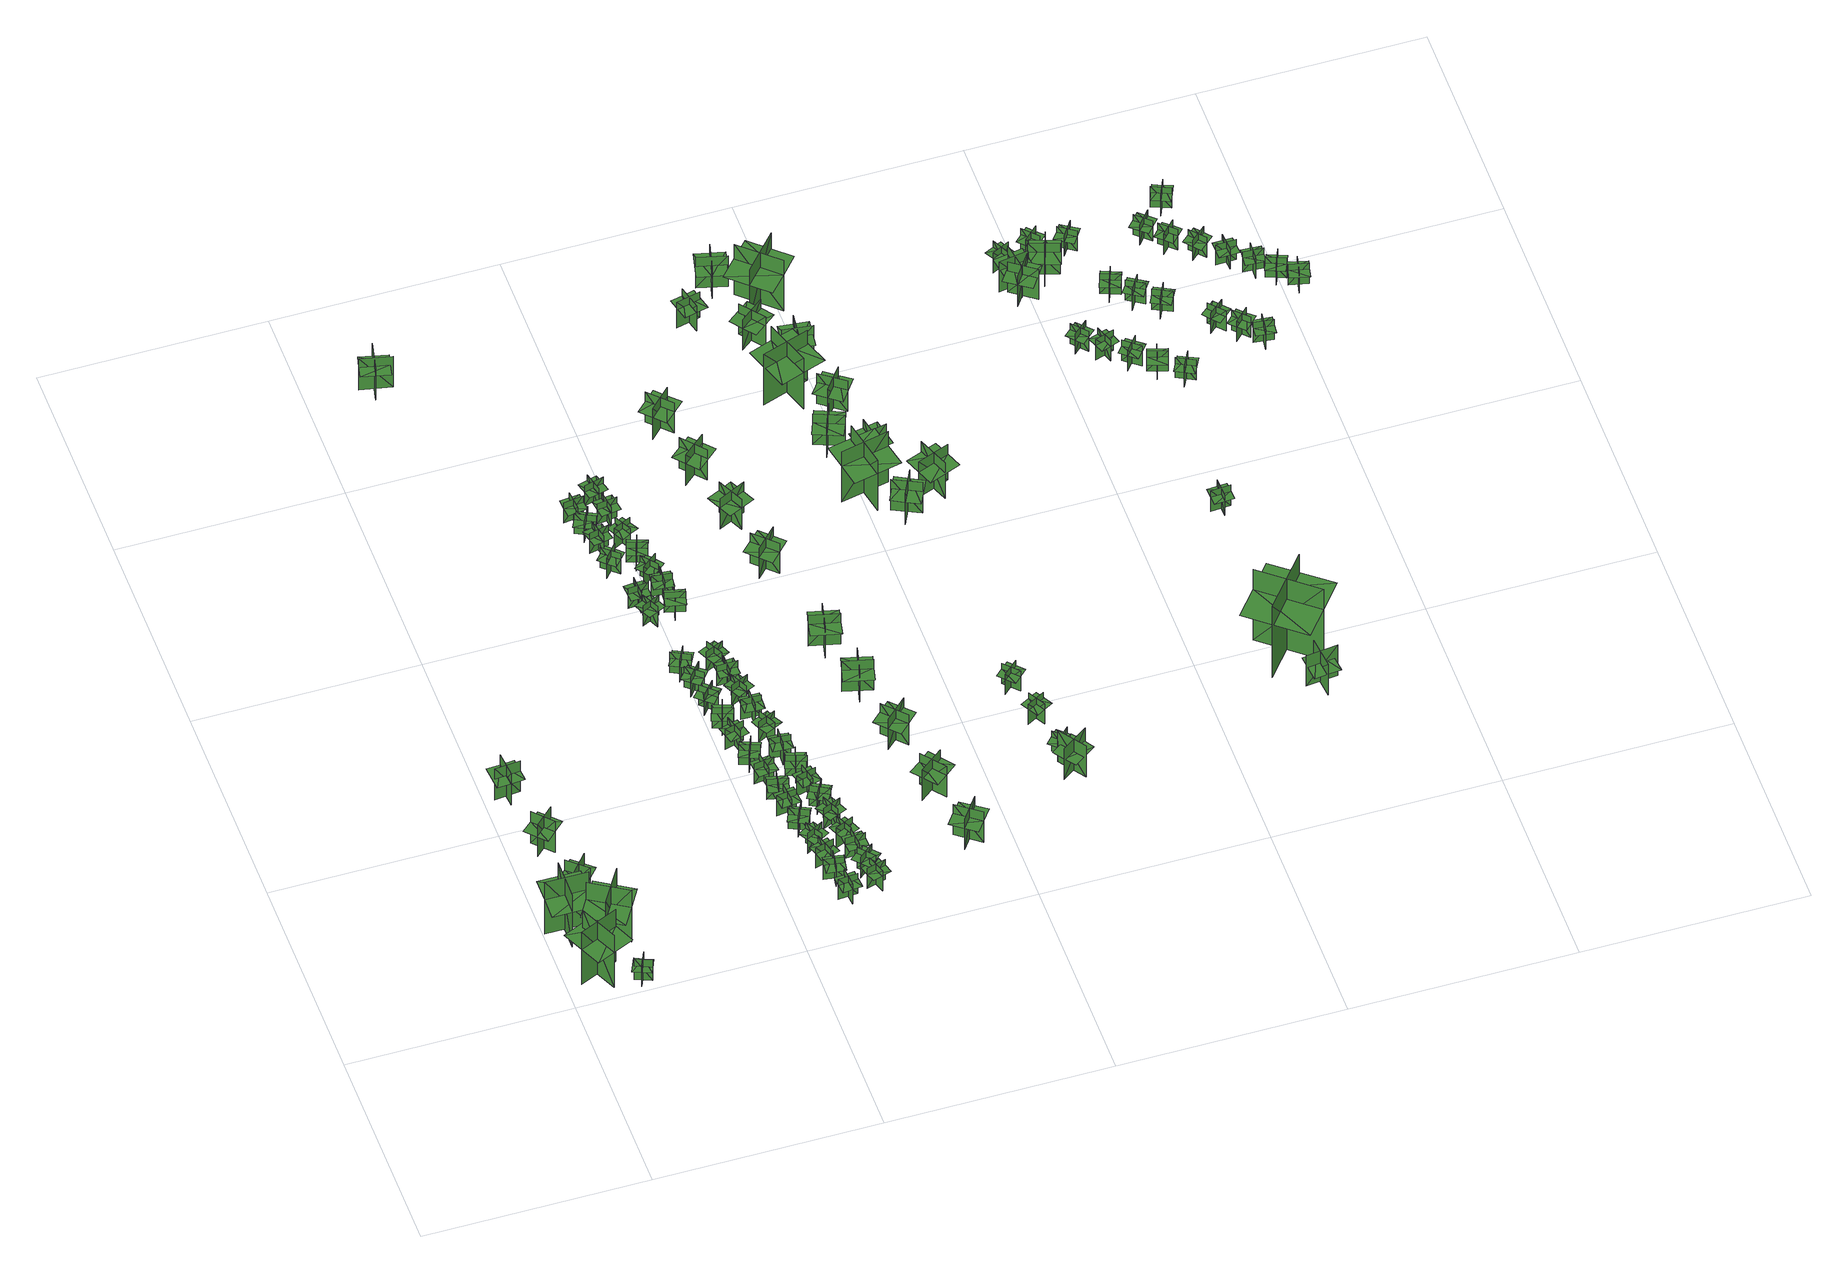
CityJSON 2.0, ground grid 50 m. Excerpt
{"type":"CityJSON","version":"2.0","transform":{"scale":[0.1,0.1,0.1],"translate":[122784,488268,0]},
"CityObjects":{
"tree1":{"type":"SolitaryVegetationObject","geometry":[{"type":"MultiSurface","lod":"1","boundaries":[[[0,1,2]],[[0,2,3]],[[4,5,6]],[[4,6,7]],[[8,9,10]],[[8,10,11]],[[8,12,13]],[[8,13,9]]]}]},
"tree2":{"type":"SolitaryVegetationObject","geometry":[{"type":"MultiSurface","lod":"1","boundaries":[[[14,15,16]],[[14,16,17]],[[18,19,20]],[[18,20,21]],[[22,23,24]],[[22,24,25]],[[22,26,27]],[[22,27,23]]]}]},
"tree3":{"type":"SolitaryVegetationObject","geometry":[{"type":"MultiSurface","lod":"1","boundaries":[[[28,29,30]],[[28,30,31]],[[32,33,34]],[[32,34,35]],[[36,37,38]],[[36,38,39]],[[36,40,41]],[[36,41,37]]]}]},
"tree4":{"type":"SolitaryVegetationObject","geometry":[{"type":"MultiSurface","lod":"1","boundaries":[[[42,43,44]],[[42,44,45]],[[46,47,48]],[[46,48,49]],[[50,51,52]],[[50,52,53]],[[50,54,55]],[[50,55,51]]]}]},
"tree5":{"type":"SolitaryVegetationObject","geometry":[{"type":"MultiSurface","lod":"1","boundaries":[[[56,57,58]],[[56,58,59]],[[60,61,62]],[[60,62,63]],[[64,65,66]],[[64,66,67]],[[64,68,69]],[[64,69,65]]]}]},
"tree6":{"type":"SolitaryVegetationObject","geometry":[{"type":"MultiSurface","lod":"1","boundaries":[[[70,71,72]],[[70,72,73]],[[74,75,76]],[[74,76,77]],[[78,79,80]],[[78,80,81]],[[78,82,83]],[[78,83,79]]]}]},
"tree7":{"type":"SolitaryVegetationObject","geometry":[{"type":"MultiSurface","lod":"1","boundaries":[[[84,85,86]],[[84,86,87]],[[88,89,90]],[[88,90,91]],[[92,93,94]],[[92,94,95]],[[92,96,97]],[[92,97,93]]]}]},
"tree8":{"type":"SolitaryVegetationObject","geometry":[{"type":"MultiSurface","lod":"1","boundaries":[[[98,99,100]],[[98,100,101]],[[102,103,104]],[[102,104,105]],[[106,107,108]],[[106,108,109]],[[106,109,110]],[[106,110,111]]]}]},
"tree9":{"type":"SolitaryVegetationObject","geometry":[{"type":"MultiSurface","lod":"1","boundaries":[[[112,113,114]],[[112,114,115]],[[116,117,118]],[[116,118,119]],[[120,121,122]],[[120,122,123]],[[120,123,124]],[[120,124,125]]]}]},
"tree10":{"type":"SolitaryVegetationObject","geometry":[{"type":"MultiSurface","lod":"1","boundaries":[[[126,127,128]],[[126,128,129]],[[130,131,132]],[[130,132,133]],[[134,135,136]],[[134,136,137]],[[134,137,138]],[[134,138,139]]]}]},
"tree11":{"type":"SolitaryVegetationObject","geometry":[{"type":"MultiSurface","lod":"1","boundaries":[[[140,141,142]],[[140,142,143]],[[144,145,146]],[[144,146,147]],[[148,149,150]],[[148,150,151]],[[148,152,153]],[[148,153,149]]]}]},
"tree12":{"type":"SolitaryVegetationObject","geometry":[{"type":"MultiSurface","lod":"1","boundaries":[[[154,155,156]],[[154,156,157]],[[158,159,160]],[[158,160,161]],[[162,163,164]],[[162,164,165]],[[162,165,166]],[[162,166,167]]]}]},
"tree13":{"type":"SolitaryVegetationObject","geometry":[{"type":"MultiSurface","lod":"1","boundaries":[[[168,169,170]],[[168,170,171]],[[172,173,174]],[[172,174,175]],[[176,177,178]],[[176,178,179]],[[176,179,180]],[[176,180,181]]]}]},
"tree14":{"type":"SolitaryVegetationObject","geometry":[{"type":"MultiSurface","lod":"1","boundaries":[[[182,183,184]],[[182,184,185]],[[186,187,188]],[[186,188,189]],[[190,191,192]],[[190,192,193]],[[190,193,194]],[[190,194,195]]]}]},
"tree15":{"type":"SolitaryVegetationObject","geometry":[{"type":"MultiSurface","lod":"1","boundaries":[[[196,197,198]],[[196,198,199]],[[200,201,202]],[[200,202,203]],[[204,205,206]],[[204,206,207]],[[204,207,208]],[[204,208,209]]]}]},
"tree16":{"type":"SolitaryVegetationObject","geometry":[{"type":"MultiSurface","lod":"1","boundaries":[[[210,211,212]],[[210,212,213]],[[214,215,216]],[[214,216,217]],[[218,219,220]],[[218,220,221]],[[218,221,222]],[[218,222,223]]]}]},
"tree17":{"type":"SolitaryVegetationObject","geometry":[{"type":"MultiSurface","lod":"1","boundaries":[[[224,225,226]],[[224,226,227]],[[228,229,230]],[[228,230,231]],[[232,233,234]],[[232,234,235]],[[232,235,236]],[[232,236,237]]]}]},
"tree18":{"type":"SolitaryVegetationObject","geometry":[{"type":"MultiSurface","lod":"1","boundaries":[[[238,239,240]],[[238,240,241]],[[242,243,244]],[[242,244,245]],[[246,247,248]],[[246,248,249]],[[246,249,250]],[[246,250,251]]]}]},
"tree19":{"type":"SolitaryVegetationObject","geometry":[{"type":"MultiSurface","lod":"1","boundaries":[[[252,253,254]],[[252,254,255]],[[256,257,258]],[[256,258,259]],[[260,261,262]],[[260,262,263]],[[260,263,264]],[[260,264,265]]]}]},
"tree20":{"type":"SolitaryVegetationObject","geometry":[{"type":"MultiSurface","lod":"1","boundaries":[[[266,267,268]],[[266,268,269]],[[270,271,272]],[[270,272,273]],[[274,275,276]],[[274,276,277]],[[274,277,278]],[[274,278,279]]]}]},
"tree21":{"type":"SolitaryVegetationObject","geometry":[{"type":"MultiSurface","lod":"1","boundaries":[[[280,281,282]],[[280,282,283]],[[284,285,286]],[[284,286,287]],[[288,289,290]],[[288,290,291]],[[288,291,292]],[[288,292,293]]]}]},
"tree22":{"type":"SolitaryVegetationObject","geometry":[{"type":"MultiSurface","lod":"1","boundaries":[[[294,295,296]],[[294,296,297]],[[298,299,300]],[[298,300,301]],[[302,303,304]],[[302,304,305]],[[302,305,306]],[[302,306,307]]]}]},
"tree23":{"type":"SolitaryVegetationObject","geometry":[{"type":"MultiSurface","lod":"1","boundaries":[[[308,309,310]],[[308,310,311]],[[312,313,314]],[[312,314,315]],[[316,317,318]],[[316,318,319]],[[316,319,320]],[[316,320,321]]]}]},
"tree24":{"type":"SolitaryVegetationObject","geometry":[{"type":"MultiSurface","lod":"1","boundaries":[[[322,323,324]],[[322,324,325]],[[326,327,328]],[[326,328,329]],[[330,331,332]],[[330,332,333]],[[330,333,334]],[[330,334,335]]]}]},
"tree25":{"type":"SolitaryVegetationObject","geometry":[{"type":"MultiSurface","lod":"1","boundaries":[[[336,337,338]],[[336,338,339]],[[340,341,342]],[[340,342,343]],[[344,345,346]],[[344,346,347]],[[344,347,348]],[[344,348,349]]]}]},
"tree26":{"type":"SolitaryVegetationObject","geometry":[{"type":"MultiSurface","lod":"1","boundaries":[[[350,351,352]],[[350,352,353]],[[354,355,356]],[[354,356,357]],[[358,359,360]],[[358,360,361]],[[358,361,362]],[[358,362,363]]]}]},
"tree27":{"type":"SolitaryVegetationObject","geometry":[{"type":"MultiSurface","lod":"1","boundaries":[[[364,365,366]],[[364,366,367]],[[368,369,370]],[[368,370,371]],[[372,373,374]],[[372,374,375]],[[372,375,376]],[[372,376,377]]]}]},
"tree28":{"type":"SolitaryVegetationObject","geometry":[{"type":"MultiSurface","lod":"1","boundaries":[[[378,379,380]],[[378,380,381]],[[382,383,384]],[[382,384,385]],[[386,387,388]],[[386,388,389]],[[386,389,390]],[[386,390,391]]]}]},
"tree29":{"type":"SolitaryVegetationObject","geometry":[{"type":"MultiSurface","lod":"1","boundaries":[[[392,393,394]],[[392,394,395]],[[396,397,398]],[[396,398,399]],[[400,401,402]],[[400,402,403]],[[400,403,404]],[[400,404,405]]]}]},
"tree30":{"type":"SolitaryVegetationObject","geometry":[{"type":"MultiSurface","lod":"1","boundaries":[[[406,407,408]],[[406,408,409]],[[410,411,412]],[[410,412,413]],[[414,415,416]],[[414,416,417]],[[414,417,418]],[[414,418,419]]]}]},
"tree31":{"type":"SolitaryVegetationObject","geometry":[{"type":"MultiSurface","lod":"1","boundaries":[[[420,421,422]],[[420,422,423]],[[424,425,426]],[[424,426,427]],[[428,429,430]],[[428,430,431]],[[428,431,432]],[[428,432,433]]]}]},
"tree32":{"type":"SolitaryVegetationObject","geometry":[{"type":"MultiSurface","lod":"1","boundaries":[[[434,435,436]],[[434,436,437]],[[438,439,440]],[[438,440,441]],[[442,443,444]],[[442,444,445]],[[442,445,446]],[[442,446,447]]]}]},
"tree33":{"type":"SolitaryVegetationObject","geometry":[{"type":"MultiSurface","lod":"1","boundaries":[[[448,449,450]],[[448,450,451]],[[452,453,454]],[[452,454,455]],[[456,457,458]],[[456,458,459]],[[456,459,460]],[[456,460,461]]]}]},
"tree34":{"type":"SolitaryVegetationObject","geometry":[{"type":"MultiSurface","lod":"1","boundaries":[[[462,463,464]],[[462,464,465]],[[466,467,468]],[[466,468,469]],[[470,471,472]],[[470,472,473]],[[470,473,474]],[[470,474,475]]]}]},
"tree35":{"type":"SolitaryVegetationObject","geometry":[{"type":"MultiSurface","lod":"1","boundaries":[[[476,477,478]],[[476,478,479]],[[480,481,482]],[[480,482,483]],[[484,485,486]],[[484,486,487]],[[484,487,488]],[[484,488,489]]]}]},
"tree36":{"type":"SolitaryVegetationObject","geometry":[{"type":"MultiSurface","lod":"1","boundaries":[[[490,491,492]],[[490,492,493]],[[494,495,496]],[[494,496,497]],[[498,499,500]],[[498,500,501]],[[498,501,502]],[[498,502,503]]]}]},
"tree37":{"type":"SolitaryVegetationObject","geometry":[{"type":"MultiSurface","lod":"1","boundaries":[[[504,505,506]],[[504,506,507]],[[508,509,510]],[[508,510,511]],[[512,513,514]],[[512,514,515]],[[512,515,516]],[[512,516,517]]]}]},
"tree38":{"type":"SolitaryVegetationObject","geometry":[{"type":"MultiSurface","lod":"1","boundaries":[[[518,519,520]],[[518,520,521]],[[522,523,524]],[[522,524,525]],[[526,527,528]],[[526,528,529]],[[526,529,530]],[[526,530,531]]]}]},
"tree39":{"type":"SolitaryVegetationObject","geometry":[{"type":"MultiSurface","lod":"1","boundaries":[[[532,533,534]],[[532,534,535]],[[536,537,538]],[[536,538,539]],[[540,541,542]],[[540,542,543]],[[540,543,544]],[[540,544,545]]]}]},
"tree40":{"type":"SolitaryVegetationObject","geometry":[{"type":"MultiSurface","lod":"1","boundaries":[[[546,547,548]],[[546,548,549]],[[550,551,552]],[[550,552,553]],[[554,555,556]],[[554,556,557]],[[554,557,558]],[[554,558,559]]]}]},
"tree41":{"type":"SolitaryVegetationObject","geometry":[{"type":"MultiSurface","lod":"1","boundaries":[[[560,561,562]],[[560,562,563]],[[564,565,566]],[[564,566,567]],[[568,569,570]],[[568,570,571]],[[568,571,572]],[[568,572,573]]]}]},
"tree42":{"type":"SolitaryVegetationObject","geometry":[{"type":"MultiSurface","lod":"1","boundaries":[[[574,575,576]],[[574,576,577]],[[578,579,580]],[[578,580,581]],[[582,583,584]],[[582,584,585]],[[582,585,586]],[[582,586,587]]]}]},
"tree43":{"type":"SolitaryVegetationObject","geometry":[{"type":"MultiSurface","lod":"1","boundaries":[[[588,589,590]],[[588,590,591]],[[592,593,594]],[[592,594,595]],[[596,597,598]],[[596,598,599]],[[596,599,600]],[[596,600,601]]]}]},
"tree44":{"type":"SolitaryVegetationObject","geometry":[{"type":"MultiSurface","lod":"1","boundaries":[[[602,603,604]],[[602,604,605]],[[606,607,608]],[[606,608,609]],[[610,611,612]],[[610,612,613]],[[610,613,614]],[[610,614,615]]]}]},
"tree45":{"type":"SolitaryVegetationObject","geometry":[{"type":"MultiSurface","lod":"1","boundaries":[[[616,617,618]],[[616,618,619]],[[620,621,622]],[[620,622,623]],[[624,625,626]],[[624,626,627]],[[624,627,628]],[[624,628,629]]]}]},
"tree46":{"type":"SolitaryVegetationObject","geometry":[{"type":"MultiSurface","lod":"1","boundaries":[[[630,631,632]],[[630,632,633]],[[634,635,636]],[[634,636,637]],[[638,639,640]],[[638,640,641]],[[638,641,642]],[[638,642,643]]]}]},
"tree47":{"type":"SolitaryVegetationObject","geometry":[{"type":"MultiSurface","lod":"1","boundaries":[[[644,645,646]],[[644,646,647]],[[648,649,650]],[[648,650,651]],[[652,653,654]],[[652,654,655]],[[652,655,656]],[[652,656,657]]]}]},
"tree48":{"type":"SolitaryVegetationObject","geometry":[{"type":"MultiSurface","lod":"1","boundaries":[[[658,659,660]],[[658,660,661]],[[662,663,664]],[[662,664,665]],[[666,667,668]],[[666,668,669]],[[666,669,670]],[[666,670,671]]]}]},
"tree49":{"type":"SolitaryVegetationObject","geometry":[{"type":"MultiSurface","lod":"1","boundaries":[[[672,673,674]],[[672,674,675]],[[676,677,678]],[[676,678,679]],[[680,681,682]],[[680,682,683]],[[680,683,684]],[[680,684,685]]]}]},
"tree50":{"type":"SolitaryVegetationObject","geometry":[{"type":"MultiSurface","lod":"1","boundaries":[[[686,687,688]],[[686,688,689]],[[690,691,692]],[[690,692,693]],[[694,695,696]],[[694,696,697]],[[694,697,698]],[[694,698,699]]]}]},
"tree51":{"type":"SolitaryVegetationObject","geometry":[{"type":"MultiSurface","lod":"1","boundaries":[[[700,701,702]],[[700,702,703]],[[704,705,706]],[[704,706,707]],[[708,709,710]],[[708,710,711]],[[708,711,712]],[[708,712,713]]]}]},
"tree52":{"type":"SolitaryVegetationObject","geometry":[{"type":"MultiSurface","lod":"1","boundaries":[[[714,715,716]],[[714,716,717]],[[718,719,720]],[[718,720,721]],[[722,723,724]],[[722,724,725]],[[722,725,726]],[[722,726,727]]]}]},
"tree53":{"type":"SolitaryVegetationObject","geometry":[{"type":"MultiSurface","lod":"1","boundaries":[[[728,729,730]],[[728,730,731]],[[732,733,734]],[[732,734,735]],[[736,737,738]],[[736,738,739]],[[736,739,740]],[[736,740,741]]]}]},
"tree54":{"type":"SolitaryVegetationObject","geometry":[{"type":"MultiSurface","lod":"1","boundaries":[[[742,743,744]],[[742,744,745]],[[746,747,748]],[[746,748,749]],[[750,751,752]],[[750,752,753]],[[750,753,754]],[[750,754,755]]]}]},
"tree55":{"type":"SolitaryVegetationObject","geometry":[{"type":"MultiSurface","lod":"1","boundaries":[[[756,757,758]],[[756,758,759]],[[760,761,762]],[[760,762,763]],[[764,765,766]],[[764,766,767]],[[764,767,768]],[[764,768,769]]]}]},
"tree56":{"type":"SolitaryVegetationObject","geometry":[{"type":"MultiSurface","lod":"1","boundaries":[[[770,771,772]],[[770,772,773]],[[774,775,776]],[[774,776,777]],[[778,779,780]],[[778,780,781]],[[778,781,782]],[[778,782,783]]]}]},
"tree57":{"type":"SolitaryVegetationObject","geometry":[{"type":"MultiSurface","lod":"1","boundaries":[[[784,785,786]],[[784,786,787]],[[788,789,790]],[[788,790,791]],[[792,793,794]],[[792,794,795]],[[792,795,796]],[[792,796,797]]]}]},
"tree58":{"type":"SolitaryVegetationObject","geometry":[{"type":"MultiSurface","lod":"1","boundaries":[[[798,799,800]],[[798,800,801]],[[802,803,804]],[[802,804,805]],[[806,807,808]],[[806,808,809]],[[806,809,810]],[[806,810,811]]]}]},
"tree59":{"type":"SolitaryVegetationObject","geometry":[{"type":"MultiSurface","lod":"1","boundaries":[[[812,813,814]],[[812,814,815]],[[816,817,818]],[[816,818,819]],[[820,821,822]],[[820,822,823]],[[820,824,825]],[[820,825,821]]]}]},
"tree60":{"type":"SolitaryVegetationObject","geometry":[{"type":"MultiSurface","lod":"1","boundaries":[[[826,827,828]],[[826,828,829]],[[830,831,832]],[[830,832,833]],[[834,835,836]],[[834,836,837]],[[834,837,838]],[[834,838,839]]]}]},
"tree61":{"type":"SolitaryVegetationObject","geometry":[{"type":"MultiSurface","lod":"1","boundaries":[[[840,841,842]],[[840,842,843]],[[844,845,846]],[[844,846,847]],[[848,849,850]],[[848,850,851]],[[848,851,852]],[[848,852,853]]]}]},
"tree62":{"type":"SolitaryVegetationObject","geometry":[{"type":"MultiSurface","lod":"1","boundaries":[[[854,855,856]],[[854,856,857]],[[858,859,860]],[[858,860,861]],[[862,863,864]],[[862,864,865]],[[862,865,866]],[[862,866,867]]]}]},
"tree63":{"type":"SolitaryVegetationObject","geometry":[{"type":"MultiSurface","lod":"1","boundaries":[[[868,869,870]],[[868,870,871]],[[872,873,874]],[[872,874,875]],[[876,877,878]],[[876,878,879]],[[876,879,880]],[[876,880,881]]]}]},
"tree64":{"type":"SolitaryVegetationObject","geometry":[{"type":"MultiSurface","lod":"1","boundaries":[[[882,883,884]],[[882,884,885]],[[886,887,888]],[[886,888,889]],[[890,891,892]],[[890,892,893]],[[890,893,894]],[[890,894,895]]]}]},
"tree65":{"type":"SolitaryVegetationObject","geometry":[{"type":"MultiSurface","lod":"1","boundaries":[[[896,897,898]],[[896,898,899]],[[900,901,902]],[[900,902,903]],[[904,905,906]],[[904,906,907]],[[904,907,908]],[[904,908,909]]]}]},
"tree66":{"type":"SolitaryVegetationObject","geometry":[{"type":"MultiSurface","lod":"1","boundaries":[[[910,911,912]],[[910,912,913]],[[914,915,916]],[[914,916,917]],[[918,919,920]],[[918,920,921]],[[918,921,922]],[[918,922,923]]]}]},
"tree67":{"type":"SolitaryVegetationObject","geometry":[{"type":"MultiSurface","lod":"1","boundaries":[[[924,925,926]],[[924,926,927]],[[928,929,930]],[[928,930,931]],[[932,933,934]],[[932,934,935]],[[932,935,936]],[[932,936,937]]]}]},
"tree68":{"type":"SolitaryVegetationObject","geometry":[{"type":"MultiSurface","lod":"1","boundaries":[[[938,939,940]],[[938,940,941]],[[942,943,944]],[[942,944,945]],[[946,947,948]],[[946,948,949]],[[946,949,950]],[[946,950,951]]]}]},
"tree69":{"type":"SolitaryVegetationObject","geometry":[{"type":"MultiSurface","lod":"1","boundaries":[[[952,953,954]],[[952,954,955]],[[956,957,958]],[[956,958,959]],[[960,961,962]],[[960,962,963]],[[960,963,964]],[[960,964,965]]]}]},
"tree70":{"type":"SolitaryVegetationObject","geometry":[{"type":"MultiSurface","lod":"1","boundaries":[[[966,967,968]],[[966,968,969]],[[970,971,972]],[[970,972,973]],[[974,975,976]],[[974,976,977]],[[974,977,978]],[[974,978,979]]]}]},
"tree71":{"type":"SolitaryVegetationObject","geometry":[{"type":"MultiSurface","lod":"1","boundaries":[[[980,981,982]],[[980,982,983]],[[984,985,986]],[[984,986,987]],[[988,989,990]],[[988,990,991]],[[988,991,992]],[[988,992,993]]]}]},
"tree72":{"type":"SolitaryVegetationObject","geometry":[{"type":"MultiSurface","lod":"1","boundaries":[[[994,995,996]],[[994,996,997]],[[998,999,1000]],[[998,1000,1001]],[[1002,1003,1004]],[[1002,1004,1005]],[[1002,1005,1006]],[[1002,1006,1007]]]}]},
"tree73":{"type":"SolitaryVegetationObject","geometry":[{"type":"MultiSurface","lod":"1","boundaries":[[[1008,1009,1010]],[[1008,1010,1011]],[[1012,1013,1014]],[[1012,1014,1015]],[[1016,1017,1018]],[[1016,1018,1019]],[[1016,1019,1020]],[[1016,1020,1021]]]}]},
"tree74":{"type":"SolitaryVegetationObject","geometry":[{"type":"MultiSurface","lod":"1","boundaries":[[[1022,1023,1024]],[[1022,1024,1025]],[[1026,1027,1028]],[[1026,1028,1029]],[[1030,1031,1032]],[[1030,1032,1033]],[[1030,1033,1034]],[[1030,1034,1035]]]}]},
"tree75":{"type":"SolitaryVegetationObject","geometry":[{"type":"MultiSurface","lod":"1","boundaries":[[[1036,1037,1038]],[[1036,1038,1039]],[[1040,1041,1042]],[[1040,1042,1043]],[[1044,1045,1046]],[[1044,1046,1047]],[[1044,1047,1048]],[[1044,1048,1049]]]}]},
"tree76":{"type":"SolitaryVegetationObject","geometry":[{"type":"MultiSurface","lod":"1","boundaries":[[[1050,1051,1052]],[[1050,1052,1053]],[[1054,1055,1056]],[[1054,1056,1057]],[[1058,1059,1060]],[[1058,1060,1061]],[[1058,1062,1063]],[[1058,1063,1059]]]}]},
"tree77":{"type":"SolitaryVegetationObject","geometry":[{"type":"MultiSurface","lod":"1","boundaries":[[[1064,1065,1066]],[[1064,1066,1067]],[[1068,1069,1070]],[[1068,1070,1071]],[[1072,1073,1074]],[[1072,1074,1075]],[[1072,1075,1076]],[[1072,1076,1077]]]}]},
"tree78":{"type":"SolitaryVegetationObject","geometry":[{"type":"MultiSurface","lod":"1","boundaries":[[[1078,1079,1080]],[[1078,1080,1081]],[[1082,1083,1084]],[[1082,1084,1085]],[[1086,1087,1088]],[[1086,1088,1089]],[[1086,1089,1090]],[[1086,1090,1091]]]}]},
"tree79":{"type":"SolitaryVegetationObject","geometry":[{"type":"MultiSurface","lod":"1","boundaries":[[[1092,1093,1094]],[[1092,1094,1095]],[[1096,1097,1098]],[[1096,1098,1099]],[[1100,1101,1102]],[[1100,1102,1103]],[[1100,1103,1104]],[[1100,1104,1105]]]}]},
"tree80":{"type":"SolitaryVegetationObject","geometry":[{"type":"MultiSurface","lod":"1","boundaries":[[[1106,1107,1108]],[[1106,1108,1109]],[[1110,1111,1112]],[[1110,1112,1113]],[[1114,1115,1116]],[[1114,1116,1117]],[[1114,1117,1118]],[[1114,1118,1119]]]}]},
"tree81":{"type":"SolitaryVegetationObject","geometry":[{"type":"MultiSurface","lod":"1","boundaries":[[[1120,1121,1122]],[[1120,1122,1123]],[[1124,1125,1126]],[[1124,1126,1127]],[[1128,1129,1130]],[[1128,1130,1131]],[[1128,1131,1132]],[[1128,1132,1133]]]}]},
"tree82":{"type":"SolitaryVegetationObject","geometry":[{"type":"MultiSurface","lod":"1","boundaries":[[[1134,1135,1136]],[[1134,1136,1137]],[[1138,1139,1140]],[[1138,1140,1141]],[[1142,1143,1144]],[[1142,1144,1145]],[[1142,1145,1146]],[[1142,1146,1147]]]}]},
"tree83":{"type":"SolitaryVegetationObject","geometry":[{"type":"MultiSurface","lod":"1","boundaries":[[[1148,1149,1150]],[[1148,1150,1151]],[[1152,1153,1154]],[[1152,1154,1155]],[[1156,1157,1158]],[[1156,1158,1159]],[[1156,1159,1160]],[[1156,1160,1161]]]}]},
"tree84":{"type":"SolitaryVegetationObject","geometry":[{"type":"MultiSurface","lod":"1","boundaries":[[[1162,1163,1164]],[[1162,1164,1165]],[[1166,1167,1168]],[[1166,1168,1169]],[[1170,1171,1172]],[[1170,1172,1173]],[[1170,1173,1174]],[[1170,1174,1175]]]}]},
"tree85":{"type":"SolitaryVegetationObject","geometry":[{"type":"MultiSurface","lod":"1","boundaries":[[[1176,1177,1178]],[[1176,1178,1179]],[[1180,1181,1182]],[[1180,1182,1183]],[[1184,1185,1186]],[[1184,1186,1187]],[[1184,1187,1188]],[[1184,1188,1189]]]}]},
"tree86":{"type":"SolitaryVegetationObject","geometry":[{"type":"MultiSurface","lod":"1","boundaries":[[[1190,1191,1192]],[[1190,1192,1193]],[[1194,1195,1196]],[[1194,1196,1197]],[[1198,1199,1200]],[[1198,1200,1201]],[[1198,1201,1202]],[[1198,1202,1203]]]}]},
"tree87":{"type":"SolitaryVegetationObject","geometry":[{"type":"MultiSurface","lod":"1","boundaries":[[[1204,1205,1206]],[[1204,1206,1207]],[[1208,1209,1210]],[[1208,1210,1211]],[[1212,1213,1214]],[[1212,1214,1215]],[[1212,1215,1216]],[[1212,1216,1217]]]}]},
"tree88":{"type":"SolitaryVegetationObject","geometry":[{"type":"MultiSurface","lod":"1","boundaries":[[[1218,1219,1220]],[[1218,1220,1221]],[[1222,1223,1224]],[[1222,1224,1225]],[[1226,1227,1228]],[[1226,1228,1229]],[[1226,1229,1230]],[[1226,1230,1231]]]}]},
"tree89":{"type":"SolitaryVegetationObject","geometry":[{"type":"MultiSurface","lod":"1","boundaries":[[[1232,1233,1234]],[[1232,1234,1235]],[[1236,1237,1238]],[[1236,1238,1239]],[[1240,1241,1242]],[[1240,1242,1243]],[[1240,1243,1244]],[[1240,1244,1245]]]}]},
"tree90":{"type":"SolitaryVegetationObject","geometry":[{"type":"MultiSurface","lod":"1","boundaries":[[[1246,1247,1248]],[[1246,1248,1249]],[[1250,1251,1252]],[[1250,1252,1253]],[[1254,1255,1256]],[[1254,1256,1257]],[[1254,1257,1258]],[[1254,1258,1259]]]}]},
"tree91":{"type":"SolitaryVegetationObject","geometry":[{"type":"MultiSurface","lod":"1","boundaries":[[[1260,1261,1262]],[[1260,1262,1263]],[[1264,1265,1266]],[[1264,1266,1267]],[[1268,1269,1270]],[[1268,1270,1271]],[[1268,1271,1272]],[[1268,1272,1273]]]}]},
"tree92":{"type":"SolitaryVegetationObject","geometry":[{"type":"MultiSurface","lod":"1","boundaries":[[[1274,1275,1276]],[[1274,1276,1277]],[[1278,1279,1280]],[[1278,1280,1281]],[[1282,1283,1284]],[[1282,1284,1285]],[[1282,1285,1286]],[[1282,1286,1287]]]}]},
"tree93":{"type":"SolitaryVegetationObject","geometry":[{"type":"MultiSurface","lod":"1","boundaries":[[[1288,1289,1290]],[[1288,1290,1291]],[[1292,1293,1294]],[[1292,1294,1295]],[[1296,1297,1298]],[[1296,1298,1299]],[[1296,1299,1300]],[[1296,1300,1301]]]}]},
"tree94":{"type":"SolitaryVegetationObject","geometry":[{"type":"MultiSurface","lod":"1","boundaries":[[[1302,1303,1304]],[[1302,1304,1305]],[[1306,1307,1308]],[[1306,1308,1309]],[[1310,1311,1312]],[[1310,1312,1313]],[[1310,1313,1314]],[[1310,1314,1315]]]}]},
"tree95":{"type":"SolitaryVegetationObject","geometry":[{"type":"MultiSurface","lod":"1","boundaries":[[[1316,1317,1318]],[[1316,1318,1319]],[[1320,1321,1322]],[[1320,1322,1323]],[[1324,1325,1326]],[[1324,1326,1327]],[[1324,1327,1328]],[[1324,1328,1329]]]}]},
"tree96":{"type":"SolitaryVegetationObject","geometry":[{"type":"MultiSurface","lod":"1","boundaries":[[[1330,1331,1332]],[[1330,1332,1333]],[[1334,1335,1336]],[[1334,1336,1337]],[[1338,1339,1340]],[[1338,1340,1341]],[[1338,1341,1342]],[[1338,1342,1343]]]}]},
"tree97":{"type":"SolitaryVegetationObject","geometry":[{"type":"MultiSurface","lod":"1","boundaries":[[[1344,1345,1346]],[[1344,1346,1347]],[[1348,1349,1350]],[[1348,1350,1351]],[[1352,1353,1354]],[[1352,1354,1355]],[[1352,1355,1356]],[[1352,1356,1357]]]}]},
"tree98":{"type":"SolitaryVegetationObject","geometry":[{"type":"MultiSurface","lod":"1","boundaries":[[[1358,1359,1360]],[[1358,1360,1361]],[[1362,1363,1364]],[[1362,1364,1365]],[[1366,1367,1368]],[[1366,1368,1369]],[[1366,1369,1370]],[[1366,1370,1371]]]}]},
"tree99":{"type":"SolitaryVegetationObject","geometry":[{"type":"MultiSurface","lod":"1","boundaries":[[[1372,1373,1374]],[[1372,1374,1375]],[[1376,1377,1378]],[[1376,1378,1379]],[[1380,1381,1382]],[[1380,1382,1383]],[[1380,1383,1384]],[[1380,1384,1385]]]}]},
"tree100":{"type":"SolitaryVegetationObject","geometry":[{"type":"MultiSurface","lod":"1","boundaries":[[[1386,1387,1388]],[[1386,1388,1389]],[[1390,1391,1392]],[[1390,1392,1393]],[[1394,1395,1396]],[[1394,1396,1397]],[[1394,1397,1398]],[[1394,1398,1399]]]}]},
"tree101":{"type":"SolitaryVegetationObject","geometry":[{"type":"MultiSurface","lod":"1","boundaries":[[[1400,1401,1402]],[[1400,1402,1403]],[[1404,1405,1406]],[[1404,1406,1407]],[[1408,1409,1410]],[[1408,1410,1411]],[[1408,1411,1412]],[[1408,1412,1413]]]}]},
"tree102":{"type":"SolitaryVegetationObject","geometry":[{"type":"MultiSurface","lod":"1","boundaries":[[[1414,1415,1416]],[[1414,1416,1417]],[[1418,1419,1420]],[[1418,1420,1421]],[[1422,1423,1424]],[[1422,1424,1425]],[[1422,1425,1426]],[[1422,1426,1427]]]}]}
},
"vertices":[
[93,28,11],[53,114,11],[53,114,169],[93,28,169],[118,96,11],[32,57,11],[32,57,169],[118,96,169],[118,96,118],[32,57,118],[53,10,118],[139,49,118],[96,143,118],[10,104,118],
[46,160,12],[47,255,12],[47,255,169],[46,160,169],[98,211,12],[3,212,12],[3,212,169],[98,211,169],[98,211,118],[3,212,118],[2,160,118],[97,160,118],[98,263,118],[3,264,118],
[172,17,16],[137,32,16],[137,32,79],[172,17,79],[161,44,16],[146,9,16],[146,9,79],[161,44,79],[161,44,58],[146,9,58],[165,1,58],[180,35,58],[142,52,58],[127,17,58],
[155,201,14],[105,120,14],[105,120,171],[155,201,171],[84,184,14],[165,134,14],[165,134,171],[84,184,171],[84,184,120],[165,134,120],[192,178,120],[112,228,120],[57,140,120],[138,90,120],
[123,316,13],[86,272,13],[86,272,107],[123,316,107],[80,312,13],[123,275,13],[123,275,107],[80,312,107],[80,312,76],[123,275,76],[143,299,76],[100,336,76],[59,288,76],[103,251,76],
[98,458,14],[57,419,14],[57,419,109],[98,458,109],[55,459,14],[94,418,14],[94,418,109],[55,459,109],[55,459,78],[94,418,78],[117,439,78],[77,481,78],[32,438,78],[72,396,78],
[79,599,15],[22,594,15],[22,594,109],[79,599,109],[45,627,15],[50,570,15],[50,570,109],[45,627,109],[45,627,79],[50,570,79],[81,573,79],[76,630,79],[14,625,79],[19,568,79],
[647,115,15],[603,111,15],[603,111,76],[647,115,76],[624,134,15],[628,90,15],[628,90,76],[624,134,76],[624,134,59],[602,132,59],[606,88,59],[628,90,59],[650,92,59],[646,136,59],
[635,167,15],[592,174,15],[592,174,76],[635,167,76],[618,191,15],[611,147,15],[611,147,76],[618,191,76],[618,191,59],[596,194,59],[590,150,59],[611,147,59],[633,144,59],[640,187,59],
[615,195,14],[602,238,14],[602,238,76],[615,195,76],[629,221,14],[587,209,14],[587,209,76],[629,221,76],[629,221,58],[623,243,58],[580,230,58],[587,209,58],[593,187,58],[636,200,58],
[185,1747,10],[116,1762,10],[116,1762,104],[185,1747,104],[155,1794,10],[140,1725,10],[140,1725,104],[155,1794,104],[179,1748,79],[116,1762,79],[110,1735,79],[173,1721,79],[186,1775,79],[122,1789,79],
[584,253,14],[622,274,14],[622,274,75],[584,253,75],[612,244,14],[590,283,14],[590,283,75],[612,244,75],[612,244,58],[631,255,58],[610,294,58],[590,283,58],[571,272,58],[593,234,58],
[580,302,14],[600,342,14],[600,342,76],[580,302,76],[608,312,14],[568,331,14],[568,331,76],[608,312,76],[608,312,58],[618,332,58],[578,351,58],[568,331,58],[559,311,58],[599,292,58],
[601,377,13],[557,372,13],[557,372,75],[601,377,75],[579,396,13],[583,352,13],[583,352,75],[579,396,75],[579,396,58],[557,393,58],[561,349,58],[583,352,58],[605,354,58],[601,398,58],
[577,436,13],[568,393,13],[568,393,75],[577,436,75],[552,421,13],[596,411,13],[596,411,75],[552,421,75],[552,421,58],[548,399,58],[591,390,58],[596,411,58],[600,433,58],[557,442,58],
[559,492,14],[565,449,14],[565,449,75],[559,492,75],[541,469,14],[585,475,14],[585,475,75],[541,469,75],[541,469,58],[544,447,58],[588,453,58],[585,475,58],[582,497,58],[538,491,58],
[542,505,12],[559,546,12],[559,546,74],[542,505,74],[569,516,12],[528,532,12],[528,532,74],[569,516,74],[569,516,57],[578,537,57],[536,553,57],[528,532,57],[520,512,57],[561,496,57],
[542,565,13],[530,608,13],[530,608,75],[542,565,75],[557,591,13],[514,579,13],[514,579,75],[557,591,75],[557,591,57],[551,612,57],[508,600,57],[514,579,57],[520,558,57],[563,570,57],
[508,644,13],[550,630,13],[550,630,75],[508,644,75],[521,618,13],[535,659,13],[535,659,75],[521,618,75],[521,618,58],[542,610,58],[556,652,58],[535,659,58],[514,667,58],[500,625,58],
[501,712,14],[534,683,14],[534,683,75],[501,712,75],[503,682,14],[532,716,14],[532,716,75],[503,682,75],[503,682,58],[520,668,58],[548,702,58],[532,716,58],[515,730,58],[486,697,58],
[683,147,15],[697,105,15],[697,105,76],[683,147,76],[669,121,15],[712,134,15],[712,134,76],[669,121,76],[669,121,59],[676,100,59],[718,113,59],[712,134,59],[705,155,59],[663,142,59],
[493,739,13],[522,774,13],[522,774,75],[493,739,75],[523,742,13],[489,770,13],[489,770,75],[523,742,75],[523,742,58],[537,759,58],[503,787,58],[489,770,58],[475,753,58],[509,725,58],
[668,182,15],[697,149,15],[697,149,77],[668,182,77],[666,153,15],[699,182,15],[699,182,77],[666,153,77],[666,153,60],[681,136,60],[714,165,60],[699,182,60],[685,198,60],[651,169,60],
[514,798,12],[474,818,12],[474,818,74],[514,798,74],[505,826,12],[485,787,12],[485,787,74],[505,826,74],[505,826,57],[485,836,57],[465,797,57],[485,787,57],[505,777,57],[525,816,57],
[672,236,15],[675,192,15],[675,192,76],[672,236,76],[652,214,15],[697,217,15],[697,217,76],[652,214,76],[652,214,59],[654,192,59],[698,195,59],[697,217,59],[695,239,59],[651,236,59],
[674,239,13],[656,280,13],[656,280,75],[674,239,75],[685,267,13],[645,249,13],[645,249,75],[685,267,75],[685,267,58],[676,287,58],[636,269,58],[645,249,58],[654,229,58],[694,247,58],
[637,307,14],[677,325,14],[677,325,76],[637,307,76],[664,297,14],[646,337,14],[646,337,76],[664,297,76],[664,297,58],[685,306,58],[667,346,58],[646,337,58],[626,328,58],[644,287,58],
[629,377,14],[668,356,14],[668,356,75],[629,377,75],[637,349,14],[658,388,14],[658,388,75],[637,349,75],[637,349,58],[657,338,58],[678,377,58],[658,388,58],[639,398,58],[618,359,58],
[656,421,14],[613,411,14],[613,411,75],[656,421,75],[632,437,14],[642,394,14],[642,394,75],[632,437,75],[632,437,58],[610,432,58],[620,389,58],[642,394,58],[663,399,58],[653,442,58],
[609,472,14],[651,458,14],[651,458,75],[609,472,75],[622,445,14],[635,488,14],[635,488,75],[622,445,75],[622,445,58],[643,439,58],[657,481,58],[635,488,58],[614,494,58],[601,452,58],
[462,956,13],[502,975,13],[502,975,75],[462,956,75],[490,945,13],[471,985,13],[471,985,75],[490,945,75],[490,945,58],[510,955,58],[491,995,58],[471,985,58],[451,976,58],[470,936,58],
[637,523,13],[592,527,13],[592,527,75],[637,523,75],[617,546,13],[614,502,13],[614,502,75],[617,546,75],[617,546,58],[595,547,58],[592,503,58],[614,502,58],[636,500,58],[639,544,58],
[449,1014,11],[493,1017,11],[493,1017,72],[449,1014,72],[471,994,11],[469,1039,11],[469,1039,72],[471,994,72],[471,994,55],[493,996,55],[491,1040,55],[469,1039,55],[446,1037,55],[449,993,55],
[596,604,14],[616,564,14],[616,564,76],[596,604,76],[586,576,14],[626,595,14],[626,595,76],[586,576,76],[586,576,58],[596,556,58],[636,575,58],[626,595,58],[617,615,58],[577,596,58],
[464,1108,13],[430,1137,13],[430,1137,75],[464,1108,75],[461,1138,13],[433,1104,13],[433,1104,75],[461,1138,75],[461,1138,58],[445,1152,58],[416,1119,58],[433,1104,58],[449,1090,58],[478,1123,58],
[615,647,13],[571,648,13],[571,648,74],[615,647,74],[595,668,13],[594,624,13],[594,624,74],[595,668,74],[595,668,57],[572,669,57],[572,625,57],[594,624,57],[616,624,57],[617,668,57],
[566,691,11],[606,711,11],[606,711,73],[566,691,73],[594,681,11],[574,721,11],[574,721,73],[594,681,73],[594,681,56],[614,691,56],[594,731,56],[574,721,56],[555,711,56],[575,671,56],
[421,1180,14],[464,1190,14],[464,1190,76],[421,1180,76],[446,1164,14],[436,1208,14],[436,1208,76],[446,1164,76],[446,1164,58],[467,1169,58],[458,1212,58],[436,1208,58],[414,1203,58],[424,1160,58],
[421,1214,13],[441,1253,13],[441,1253,74],[421,1214,74],[449,1223,13],[409,1243,13],[409,1243,74],[449,1223,74],[449,1223,57],[459,1243,57],[419,1262,57],[409,1243,57],[399,1223,57],[439,1203,57],
[554,752,13],[599,752,13],[599,752,74],[554,752,74],[575,731,13],[575,775,13],[575,775,74],[575,731,74],[575,731,57],[597,731,57],[597,776,57],[575,775,57],[553,775,57],[553,731,57],
[417,1302,12],[421,1258,12],[421,1258,73],[417,1302,73],[398,1279,12],[442,1284,12],[442,1284,73],[398,1279,73],[398,1279,56],[400,1257,56],[444,1262,56],[442,1284,56],[440,1306,56],[396,1301,56],
[556,824,10],[575,785,10],[575,785,72],[556,824,72],[546,797,10],[586,816,10],[586,816,72],[546,797,72],[546,797,54],[555,777,54],[595,796,54],[586,816,54],[576,836,54],[536,817,54],
[541,993,13],[530,950,13],[530,950,74],[541,993,74],[515,978,13],[558,967,13],[558,967,74],[515,978,74],[515,978,57],[510,956,57],[553,946,57],[558,967,57],[564,989,57],[521,999,57],
[525,1005,13],[529,1049,13],[529,1049,75],[525,1005,75],[548,1024,13],[504,1028,13],[504,1028,75],[548,1024,75],[548,1024,57],[550,1046,57],[506,1050,57],[504,1028,57],[502,1006,57],[546,1002,57],
[529,1058,12],[501,1092,12],[501,1092,73],[529,1058,73],[532,1087,12],[498,1059,12],[498,1059,73],[532,1087,73],[532,1087,56],[518,1104,56],[484,1076,56],[498,1059,56],[512,1042,56],[546,1070,56],
[512,1147,13],[497,1105,13],[497,1105,74],[512,1147,74],[485,1135,13],[527,1120,13],[527,1120,74],[485,1135,74],[485,1135,57],[478,1114,57],[519,1099,57],[527,1120,57],[534,1141,57],[492,1156,57],
[513,1198,13],[473,1178,13],[473,1178,74],[513,1198,74],[485,1207,13],[505,1168,13],[505,1168,74],[485,1207,74],[485,1207,57],[465,1197,57],[485,1157,57],[505,1168,57],[525,1178,57],[504,1217,57],
[462,1253,13],[506,1259,13],[506,1259,75],[462,1253,75],[486,1235,13],[480,1279,13],[480,1279,75],[486,1235,75],[486,1235,58],[508,1238,58],[502,1282,58],[480,1279,58],[458,1276,58],[464,1232,58],
[453,1307,15],[496,1319,15],[496,1319,76],[453,1307,76],[478,1292,15],[467,1335,15],[467,1335,76],[478,1292,76],[478,1292,59],[500,1298,59],[489,1341,59],[467,1335,59],[446,1329,59],[457,1287,59],
[893,163,13],[933,216,13],[933,216,105],[893,163,105],[937,169,13],[884,209,13],[884,209,105],[937,169,105],[937,169,79],[957,196,79],[904,235,79],[884,209,79],[864,182,79],[917,143,79],
[906,360,12],[854,319,12],[854,319,105],[906,360,105],[863,365,12],[904,313,12],[904,313,105],[863,365,105],[863,365,79],[836,345,79],[878,293,79],[904,313,79],[930,334,79],[889,386,79],
[832,475,12],[880,521,12],[880,521,104],[832,475,104],[876,474,12],[830,522,12],[830,522,104],[876,474,104],[876,474,78],[900,497,78],[854,545,78],[830,522,78],[806,499,78],[852,451,78],
[818,619,11],[834,684,11],[834,684,103],[818,619,103],[856,642,11],[792,658,11],[792,658,103],[856,642,103],[856,642,77],[864,674,77],[800,690,77],[792,658,77],[784,626,77],[848,610,77],
[805,823,10],[790,758,10],[790,758,103],[805,823,103],[767,800,10],[832,785,10],[832,785,103],[767,800,103],[767,800,77],[760,767,77],[825,752,77],[832,785,77],[839,817,77],[775,832,77],
[730,1008,11],[776,1055,11],[776,1055,103],[730,1008,103],[774,1008,11],[726,1054,11],[726,1054,103],[774,1008,103],[774,1008,77],[797,1032,77],[750,1078,77],[726,1054,77],[703,1031,77],[751,984,77],
[697,1163,11],[757,1192,11],[757,1192,103],[697,1163,103],[739,1148,11],[710,1208,11],[710,1208,103],[739,1148,103],[739,1148,77],[769,1163,77],[740,1223,77],[710,1208,77],[680,1194,77],[709,1134,77],
[715,1300,11],[671,1350,11],[671,1350,103],[715,1300,103],[718,1344,11],[668,1300,11],[668,1300,103],[718,1344,103],[718,1344,77],[696,1369,77],[646,1325,77],[668,1300,77],[690,1275,77],[740,1319,77],
[691,1445,11],[644,1492,11],[644,1492,103],[691,1445,103],[691,1489,11],[644,1442,11],[644,1442,103],[691,1489,103],[691,1489,77],[668,1513,77],[621,1466,77],[644,1442,77],[667,1419,77],[715,1465,77],
[1147,281,14],[1206,323,14],[1206,323,108],[1147,281,108],[1192,274,14],[1192,274,108],[1150,333,108],[1150,333,14],[1149,286,72],[1201,323,72],[1184,347,72],[1132,310,72],[1167,262,72],[1218,298,72],
[1150,332,15],[1181,364,15],[1181,364,76],[1150,332,76],[1180,333,15],[1148,363,15],[1148,363,76],[1180,333,76],[1180,333,59],[1195,349,59],[1163,379,59],[1148,363,59],[1132,347,59],[1164,317,59],
[1164,469,16],[1125,447,16],[1125,447,77],[1164,469,77],[1136,477,16],[1157,438,16],[1157,438,77],[1136,477,77],[1136,477,60],[1116,466,60],[1138,427,60],[1157,438,60],[1177,449,60],[1155,488,60],
[1139,573,14],[1107,543,14],[1107,543,75],[1139,573,75],[1110,574,14],[1140,542,14],[1140,542,75],[1110,574,75],[1110,574,58],[1094,559,58],[1124,527,58],[1140,542,58],[1156,557,58],[1126,589,58],
[841,1731,12],[787,1718,12],[787,1718,89],[841,1731,89],[810,1750,12],[823,1697,12],[823,1697,89],[810,1750,89],[810,1750,68],[783,1744,68],[796,1690,68],[823,1697,68],[850,1703,68],[837,1757,68],
[997,1216,13],[1019,1108,13],[1019,1108,166],[997,1216,166],[956,1154,13],[1064,1177,13],[1064,1177,166],[956,1154,166],[956,1154,123],[967,1100,123],[1076,1123,123],[1064,1177,123],[1053,1231,123],[945,1209,123],
[991,1342,12],[966,1281,12],[966,1281,105],[991,1342,105],[950,1325,12],[1012,1300,12],[1012,1300,105],[950,1325,105],[950,1325,79],[938,1294,79],[999,1269,79],[1012,1300,79],[1024,1331,79],[963,1356,79],
[995,1497,11],[890,1461,11],[890,1461,164],[995,1497,164],[929,1530,11],[964,1425,11],[964,1425,164],[929,1530,164],[929,1530,121],[876,1512,121],[912,1407,121],[964,1425,121],[1017,1443,121],[981,1547,121],
[1105,1074,11],[1045,1103,11],[1045,1103,104],[1105,1074,104],[1091,1116,11],[1061,1056,11],[1061,1056,104],[1091,1116,104],[1091,1116,78],[1061,1131,78],[1032,1071,78],[1061,1056,78],[1091,1042,78],[1120,1101,78],
[902,1661,13],[943,1609,13],[943,1609,105],[902,1661,105],[896,1617,13],[949,1658,13],[949,1658,105],[896,1617,105],[896,1617,79],[917,1591,79],[969,1632,79],[949,1658,79],[928,1684,79],[876,1643,79],
[1020,1238,12],[1085,1251,12],[1085,1251,104],[1020,1238,104],[1057,1213,12],[1044,1278,12],[1044,1278,104],[1057,1213,104],[1057,1213,78],[1089,1220,78],[1076,1285,78],[1044,1278,78],[1011,1272,78],[1024,1207,78],
[859,1811,11],[924,1795,11],[924,1795,104],[859,1811,104],[882,1773,11],[898,1837,11],[898,1837,104],[882,1773,104],[882,1773,78],[914,1765,78],[930,1829,78],[898,1837,78],[865,1845,78],[850,1781,78],
[1047,1389,12],[994,1429,12],[994,1429,104],[1047,1389,104],[1041,1433,12],[1001,1380,12],[1001,1380,104],[1041,1433,104],[1041,1433,78],[1014,1453,78],[974,1400,78],[1001,1380,78],[1028,1360,78],[1067,1413,78],
[964,1567,10],[1030,1559,10],[1030,1559,102],[964,1567,102],[991,1532,10],[999,1598,10],[999,1598,102],[991,1532,102],[991,1532,76],[1024,1528,76],[1032,1594,76],[999,1598,76],[966,1602,76],[958,1536,76],
[1161,1098,12],[1133,1170,12],[1133,1170,120],[1161,1098,120],[1182,1145,12],[1110,1117,12],[1110,1117,120],[1182,1145,120],[1182,1145,90],[1168,1181,90],[1096,1153,90],[1110,1117,90],[1124,1081,90],[1196,1109,90],
[936,1692,11],[1010,1774,11],[1010,1774,165],[936,1692,165],[1010,1695,11],[928,1769,11],[928,1769,165],[1010,1695,165],[1010,1695,121],[1047,1736,121],[965,1810,121],[928,1769,121],[891,1728,121],[973,1654,121],
[1739,538,11],[1642,418,11],[1642,418,227],[1739,538,227],[1637,528,11],[1757,430,11],[1757,430,227],[1637,528,227],[1637,528,166],[1588,468,166],[1708,370,166],[1757,430,166],[1806,491,166],[1685,588,166],
[1726,402,18],[1733,330,18],[1733,330,111],[1726,402,111],[1698,367,18],[1698,367,111],[1769,375,111],[1769,375,18],[1729,398,75],[1736,335,75],[1765,338,75],[1758,401,75],[1699,395,75],[1705,332,75],
[1690,873,12],[1688,917,12],[1688,917,74],[1690,873,74],[1710,895,12],[1666,893,12],[1666,893,74],[1710,895,74],[1710,895,56],[1709,917,56],[1665,915,56],[1666,893,56],[1667,871,56],[1711,873,56],
[1461,1597,14],[1515,1558,14],[1515,1558,106],[1461,1597,106],[1468,1553,14],[1507,1607,14],[1507,1607,106],[1468,1553,106],[1468,1553,80],[1495,1534,80],[1533,1588,80],[1507,1607,80],[1480,1626,80],[1441,1572,80],
[1510,1613,14],[1445,1603,14],[1445,1603,106],[1510,1613,106],[1475,1639,14],[1485,1574,14],[1485,1574,106],[1475,1639,106],[1475,1639,80],[1442,1634,80],[1452,1569,80],[1485,1574,80],[1518,1579,80],[1508,1645,80],
[1479,1647,16],[1459,1686,16],[1459,1686,77],[1479,1647,77],[1488,1674,16],[1449,1655,16],[1449,1655,77],[1488,1674,77],[1488,1674,60],[1478,1694,60],[1439,1675,60],[1449,1655,60],[1459,1635,60],[1498,1655,60],
[1540,1394,10],[1572,1424,10],[1572,1424,71],[1540,1394,71],[1569,1393,10],[1539,1425,10],[1539,1425,71],[1569,1393,71],[1569,1393,54],[1585,1408,54],[1555,1440,54],[1539,1425,54],[1523,1410,54],[1553,1378,54],
[1602,1352,12],[1588,1394,12],[1588,1394,74],[1602,1352,74],[1616,1378,12],[1574,1364,12],[1574,1364,74],[1616,1378,74],[1616,1378,57],[1608,1399,57],[1566,1385,57],[1574,1364,57],[1581,1343,57],[1623,1358,57],
[1580,1613,12],[1517,1634,12],[1517,1634,105],[1580,1613,105],[1561,1653,12],[1539,1590,12],[1539,1590,105],[1561,1653,105],[1561,1653,79],[1529,1664,79],[1508,1601,79],[1539,1590,79],[1571,1579,79],[1592,1642,79],
[1654,1348,13],[1626,1314,13],[1626,1314,75],[1654,1348,75],[1624,1345,13],[1659,1317,13],[1659,1317,75],[1624,1345,75],[1624,1345,58],[1611,1328,58],[1645,1300,58],[1659,1317,58],[1673,1334,58],[1638,1362,58],
[1555,1670,16],[1524,1701,16],[1524,1701,77],[1555,1670,77],[1555,1699,16],[1524,1668,16],[1524,1668,77],[1555,1699,77],[1555,1699,60],[1540,1715,60],[1508,1684,60],[1524,1668,60],[1539,1652,60],[1571,1683,60],
[1689,1314,13],[1676,1272,13],[1676,1272,74],[1689,1314,74],[1663,1301,13],[1705,1288,13],[1705,1288,74],[1663,1301,74],[1663,1301,57],[1656,1280,57],[1698,1266,57],[1705,1288,57],[1712,1309,57],[1670,1322,57],
[1751,1244,15],[1712,1264,15],[1712,1264,77],[1751,1244,77],[1742,1272,15],[1722,1233,15],[1722,1233,77],[1742,1272,77],[1742,1272,59],[1723,1282,59],[1702,1243,59],[1722,1233,59],[1742,1223,59],[1762,1262,59],
[1603,1656,14],[1628,1692,14],[1628,1692,75],[1603,1656,75],[1632,1661,14],[1596,1686,14],[1596,1686,75],[1632,1661,75],[1632,1661,58],[1645,1680,58],[1608,1704,58],[1596,1686,58],[1583,1668,58],[1620,1643,58],
[1666,1547,13],[1650,1505,13],[1650,1505,74],[1666,1547,74],[1639,1535,13],[1680,1519,13],[1680,1519,74],[1639,1535,74],[1639,1535,57],[1631,1514,57],[1672,1498,57],[1680,1519,57],[1688,1540,57],[1647,1556,57],
[1711,1508,13],[1688,1470,13],[1688,1470,75],[1711,1508,75],[1683,1501,13],[1720,1478,13],[1720,1478,75],[1683,1501,75],[1683,1501,58],[1671,1483,58],[1709,1459,58],[1720,1478,58],[1732,1497,58],[1694,1520,58],
[1755,1470,12],[1735,1430,12],[1735,1430,74],[1755,1470,74],[1727,1461,12],[1767,1441,12],[1767,1441,74],[1727,1461,74],[1727,1461,56],[1717,1441,56],[1756,1421,56],[1767,1441,56],[1777,1460,56],[1737,1480,56],
[1823,1389,12],[1853,1356,12],[1853,1356,73],[1823,1389,73],[1821,1360,12],[1854,1389,12],[1854,1389,73],[1821,1360,73],[1821,1360,56],[1836,1343,56],[1869,1373,56],[1854,1389,56],[1840,1406,56],[1807,1377,56],
[1760,1639,11],[1789,1673,11],[1789,1673,72],[1760,1639,72],[1789,1641,11],[1756,1670,11],[1756,1670,72],[1789,1641,72],[1789,1641,55],[1804,1658,55],[1771,1687,55],[1756,1670,55],[1741,1654,55],[1775,1625,55],
[1895,1323,13],[1864,1354,13],[1864,1354,74],[1895,1323,74],[1895,1352,13],[1864,1321,13],[1864,1321,74],[1895,1352,74],[1895,1352,57],[1879,1368,57],[1848,1336,57],[1864,1321,57],[1880,1305,57],[1911,1337,57],
[1829,1601,11],[1796,1631,11],[1796,1631,73],[1829,1601,73],[1828,1630,11],[1798,1598,11],[1798,1598,73],[1828,1630,73],[1828,1630,55],[1811,1645,55],[1781,1612,55],[1798,1598,55],[1814,1583,55],[1844,1615,55],
[1919,1325,13],[1913,1281,13],[1913,1281,74],[1919,1325,74],[1895,1307,13],[1939,1302,13],[1939,1302,74],[1895,1307,74],[1895,1307,57],[1893,1285,57],[1937,1280,57],[1939,1302,57],[1942,1324,57],[1898,1329,57],
[1849,1563,12],[1883,1592,12],[1883,1592,73],[1849,1563,73],[1879,1561,12],[1850,1594,12],[1850,1594,73],[1879,1561,73],[1879,1561,56],[1895,1575,56],[1867,1609,56],[1850,1594,56],[1833,1580,56],[1862,1546,56],
[1853,1712,14],[1813,1729,14],[1813,1729,76],[1853,1712,76],[1843,1739,14],[1825,1699,14],[1825,1699,76],[1843,1739,76],[1843,1739,59],[1822,1748,59],[1805,1707,59],[1825,1699,59],[1845,1690,59],[1863,1731,59],
[1914,1515,13],[1912,1559,13],[1912,1559,74],[1914,1515,74],[1934,1536,13],[1890,1535,13],[1890,1535,74],[1934,1536,74],[1934,1536,57],[1933,1558,57],[1889,1557,57],[1890,1535,57],[1890,1513,57],[1935,1514,57],
[1958,1517,14],[1955,1473,14],[1955,1473,75],[1958,1517,75],[1936,1498,14],[1980,1495,14],[1980,1495,75],[1936,1498,75],[1936,1498,58],[1934,1476,58],[1978,1473,58],[1980,1495,58],[1982,1517,58],[1938,1520,58],
[1989,1442,15],[2006,1483,15],[2006,1483,76],[1989,1442,76],[2016,1453,15],[1975,1470,15],[1975,1470,76],[2016,1453,76],[2016,1453,59],[2025,1474,59],[1984,1491,59],[1975,1470,59],[1967,1450,59],[2007,1433,59],
[2037,1449,16],[2027,1406,16],[2027,1406,78],[2037,1449,78],[2012,1434,16],[2055,1424,16],[2055,1424,78],[2012,1434,78],[2012,1434,61],[2007,1413,61],[2050,1402,61],[2055,1424,61],[2060,1445,61],[2017,1456,61]
]}
